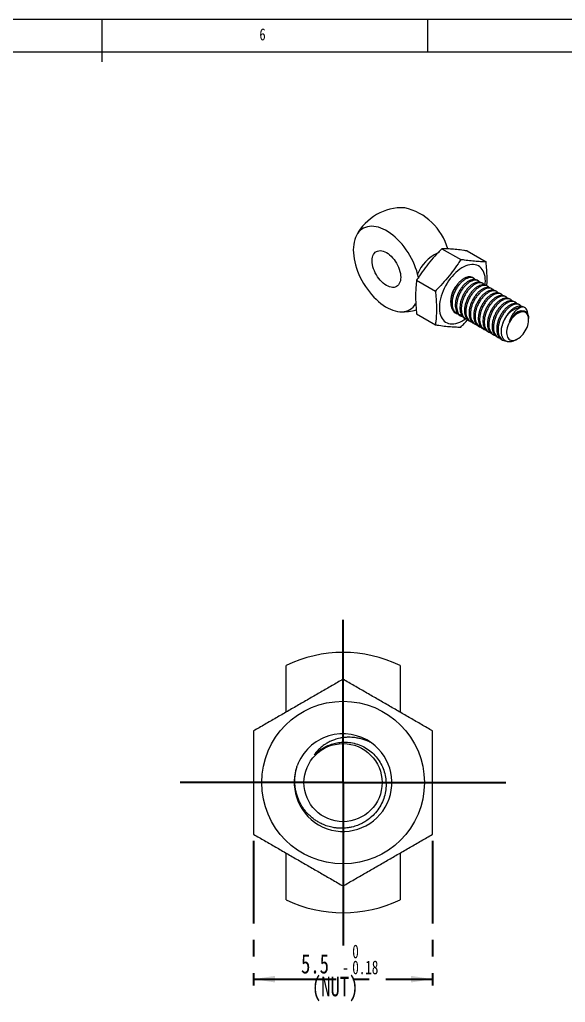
# Model space of a CAD drawing. Header units: millimetres. Extents: x 5 to 415, y 5 to 292.
# Drawn here: x 247.3 to 331.2, y 141 to 292 of the extents above; entities that cross this region are included whole.
import ezdxf

# ---------------------------------------------------------------- set-up
doc = ezdxf.new("R2010")
doc.units = ezdxf.units.MM
doc.linetypes.add('CENTERX2', pattern=[20.32, 12.7, -2.54, 2.54, -2.54])
doc.layers.add('CENTER_LINE', color=7, linetype='CENTERX2')
doc.styles.add('SLDTEXTSTYLE0', font='TXT', dxfattribs={"width": 0.7})
doc.styles.add('SLDTEXTSTYLE1', font='TXT', dxfattribs={"width": 0.75})
doc.dimstyles.new('SLDDIMSTYLE7', dxfattribs={"dimtxt": 3, "dimasz": 3.302, "dimexe": 0, "dimexo": 0.0625, "dimgap": 0.75, "dimtad": 1, "dimlfac": 0.2, "dimrnd": 1e-09, "dimzin": 12, "dimdsep": 46, "dimtxsty": 'SLDTEXTSTYLE0', "dimsah": 1, "dimcen": 0.09, "dimadec": 0, "dimazin": 3, "dimtol": 1, "dimtm": 0.18, "dimtfac": 1, "dimtmove": 0, "dimatfit": 0, "dimfxl": 1, "dimfrac": 2, "dimtolj": 1, "dimarcsym": 0})

# ---------------------------------------------------------------- blocks, each defined once
blk = doc.blocks.new('_D_6')
at = {"layer": 'CENTER_LINE'}
for p, q in [((283.26, 165.85), (283.26, 143.59)), ((310.76, 165.85), (310.76, 143.59)), ((283.26, 144.59), (310.76, 144.59))]:
    blk.add_line(p, q, dxfattribs=at)
for points in [[(283.26, 144.59), (286.56, 144.08), (286.56, 145.1)], [(310.76, 144.59), (307.46, 145.1), (307.46, 144.08)]]:
    blk.add_solid(points, dxfattribs=at)
at = {"layer": 'CENTER_LINE', "attachment_point": 1, "style": 'SLDTEXTSTYLE0'}
for s, insert, char_height in [('0', (298.43, 149.9), 2.1), ('5.5', (290.56, 148.46), 3), ('0.18', (298.43, 147.45), 2.1), ('(NUT)', (292.22, 144.96), 3), ('-', (296.9, 147.45), 2.1)]:
    blk.add_mtext(s, dxfattribs=dict(at, insert=insert, char_height=char_height))
blk = doc.blocks.new('SW_CENTERMARKSYMBOL_2')
at = {"layer": 'CENTER_LINE', "color": 0}
for p, q in [((0, 12.5), (0, 25)), ((0, 0), (0, 12.5)), ((-12.5, 0), (-25, 0)), ((0, 0), (-12.5, 0)), ((0, 0), (0, -12.5)), ((0, 0), (12.5, 0)), ((12.5, 0), (25, 0)), ((0, -12.5), (0, -25))]:
    blk.add_line(p, q, dxfattribs=at)

msp = doc.modelspace()

# ---------------------------------------------------------------- linework, layer by layer
at = {"color": 7, "linetype": 'Continuous', "lineweight": 18}
for p, q in [((415, 292), (5, 292)), ((260, 285.5), (260, 292)), ((310, 292), (310, 287)), ((410.25, 287), (10, 287)), ((312.206, 256.807), (315.088, 255.144)), ((316.095, 256.46), (318.977, 254.796)), ((308.602, 252.409), (308.464, 252.91)), ((317.108, 252.256), (316.901, 252.375)), ((308.317, 251.97), (311.199, 250.306)), ((317.815, 251.848), (317.608, 251.967)), ((318.522, 251.439), (318.315, 251.559)), ((319.229, 251.031), (319.023, 251.15)), ((319.936, 250.623), (319.73, 250.742)), ((320.643, 250.215), (320.437, 250.334)), ((321.35, 249.807), (321.144, 249.926)), ((322.058, 249.398), (321.851, 249.518)), ((322.765, 248.99), (322.558, 249.109)), ((323.472, 248.582), (323.265, 248.701)), ((324.179, 248.174), (323.972, 248.293)), ((324.886, 247.766), (324.679, 247.885)), ((308.317, 246.784), (311.199, 245.12)), ((314.255, 246.975), (314.462, 246.855)), ((314.962, 246.566), (315.169, 246.447)), ((315.669, 246.158), (315.876, 246.039)), ((325.526, 245.891), (325.526, 246.089)), ((316.376, 245.75), (316.583, 245.631)), ((317.083, 245.342), (317.29, 245.223)), ((317.791, 244.934), (317.997, 244.814)), ((318.498, 244.525), (318.704, 244.406)), ((319.205, 244.117), (319.411, 243.998)), ((319.912, 243.709), (320.118, 243.59)), ((320.619, 243.301), (320.826, 243.182)), ((321.326, 242.893), (321.533, 242.773)), ((323.544, 242.787), (323.829, 242.952)), ((288.261, 185.629), (288.261, 192.768)), ((305.761, 192.768), (305.761, 185.626)), ((288.261, 156.8), (288.261, 163.942)), ((305.761, 163.939), (305.761, 156.8))]:
    msp.add_line(p, q, dxfattribs=at)
at = {"color": 7, "linetype": 'Continuous', "lineweight": 18, "flags": 128}
for points in [[(308.464, 252.91), (308.325, 253.391), (308.16, 253.875), (307.971, 254.357), (307.759, 254.835), (307.525, 255.308), (307.27, 255.771), (306.995, 256.224), (306.703, 256.662), (306.394, 257.085), (306.071, 257.489), (305.734, 257.872), (305.386, 258.233), (305.029, 258.569), (304.665, 258.879), (304.296, 259.161), (303.923, 259.413), (303.548, 259.634), (303.175, 259.823), (302.804, 259.979), (302.438, 260.1), (302.078, 260.187), (301.728, 260.239), (301.387, 260.255), (301.06, 260.236), (300.746, 260.181), (300.448, 260.091), (300.168, 259.966), (299.906, 259.808), (299.666, 259.616), (299.446, 259.392), (299.25, 259.138), (299.078, 258.853), (298.93, 258.541), (298.809, 258.203), (298.713, 257.84), (298.645, 257.454), (298.604, 257.049), (298.59, 256.625), (298.604, 256.185), (298.645, 255.731), (298.713, 255.267), (298.809, 254.794), (298.93, 254.315), (299.078, 253.832), (299.25, 253.349), (299.446, 252.868), (299.666, 252.391), (299.906, 251.921), (300.168, 251.461), (300.448, 251.013), (300.746, 250.579), (301.06, 250.162), (301.387, 249.764), (301.728, 249.387), (302.078, 249.034), (302.438, 248.706), (302.804, 248.405), (303.175, 248.132), (303.548, 247.89), (303.923, 247.679), (304.296, 247.5), (304.665, 247.355), (305.029, 247.245), (305.386, 247.169), (305.734, 247.128), (306.071, 247.123), (306.394, 247.154), (306.703, 247.22), (306.995, 247.321), (307.27, 247.456), (307.525, 247.625), (307.759, 247.827), (307.971, 248.061), (308.16, 248.325), (308.2, 248.39)], [(301.484, 254.954), (301.498, 255.229), (301.539, 255.485), (301.608, 255.719), (301.702, 255.926), (301.82, 256.106), (301.963, 256.256), (302.127, 256.373), (302.31, 256.456), (302.51, 256.505), (302.725, 256.518), (302.953, 256.495), (303.189, 256.437), (303.431, 256.345), (303.677, 256.219), (303.922, 256.062), (304.164, 255.874), (304.401, 255.659), (304.628, 255.42), (304.843, 255.158), (305.043, 254.878), (305.227, 254.583), (305.39, 254.277), (305.533, 253.963), (305.651, 253.646), (305.746, 253.33), (305.814, 253.018), (305.855, 252.714), (305.869, 252.423), (305.855, 252.147), (305.814, 251.891), (305.746, 251.658), (305.651, 251.45), (305.533, 251.27), (305.39, 251.12), (305.227, 251.003), (305.043, 250.92), (304.843, 250.872), (304.628, 250.858), (304.401, 250.881), (304.164, 250.939), (303.922, 251.031), (303.677, 251.157), (303.431, 251.314), (303.189, 251.502), (302.953, 251.717), (302.725, 251.957), (302.51, 252.218), (302.31, 252.498), (302.127, 252.793), (301.963, 253.099), (301.82, 253.413), (301.702, 253.73), (301.608, 254.046), (301.539, 254.359), (301.498, 254.662), (301.484, 254.954)], [(318.879, 251.851), (318.865, 252.204), (318.824, 252.538), (318.755, 252.851), (318.66, 253.14), (318.539, 253.403), (318.393, 253.638), (318.222, 253.842), (318.03, 254.016), (317.816, 254.156), (317.583, 254.262), (317.332, 254.334), (317.066, 254.37), (316.787, 254.37), (316.496, 254.335), (316.196, 254.264), (315.889, 254.159), (315.578, 254.019), (315.266, 253.847), (314.953, 253.643), (314.644, 253.408), (314.341, 253.146), (314.045, 252.858), (313.76, 252.546), (313.486, 252.212), (313.228, 251.859), (312.986, 251.491), (312.762, 251.109), (312.559, 250.718), (312.377, 250.319), (312.219, 249.916), (312.085, 249.512), (311.976, 249.111), (311.894, 248.715), (311.839, 248.327), (311.812, 247.952), (311.812, 247.591), (311.839, 247.247), (311.894, 246.923), (311.976, 246.622), (312.085, 246.346), (312.219, 246.097), (312.377, 245.877), (312.559, 245.687), (312.762, 245.53), (312.986, 245.407), (313.228, 245.318), (313.486, 245.264), (313.76, 245.246), (314.045, 245.263), (314.341, 245.316), (314.644, 245.404), (314.953, 245.527), (315.266, 245.683), (315.578, 245.872), (315.844, 246.057)], [(318.839, 251.216), (318.865, 251.482), (318.879, 251.851)], [(322.237, 244.673), (322.175, 244.396), (322.14, 244.128), (322.133, 243.873), (322.153, 243.635), (322.201, 243.418), (322.276, 243.225), (322.376, 243.06), (322.5, 242.925), (322.646, 242.824), (322.812, 242.756), (322.994, 242.724), (323.189, 242.727), (323.396, 242.767), (323.609, 242.842), (323.826, 242.95), (324.043, 243.091), (324.257, 243.262), (324.463, 243.46), (324.659, 243.682), (324.842, 243.924), (325.008, 244.182), (325.154, 244.452), (325.279, 244.73), (325.38, 245.01), (325.455, 245.29), (325.504, 245.562), (325.525, 245.825), (325.519, 246.072), (325.484, 246.3), (325.423, 246.505), (325.335, 246.684), (325.223, 246.835), (325.087, 246.953), (324.931, 247.038), (324.757, 247.088), (324.568, 247.102), (324.367, 247.081), (324.156, 247.024), (323.941, 246.932), (323.723, 246.806), (323.508, 246.65), (323.297, 246.466), (323.095, 246.255), (322.906, 246.023), (322.731, 245.772), (322.575, 245.508), (322.439, 245.233), (322.326, 244.953), (322.237, 244.673)]]:
    msp.add_lwpolyline(points, dxfattribs=at)
at = {"color": 7, "linetype": 'Continuous', "lineweight": 18}
for radius in [12.5, 6]:
    msp.add_circle((297.011, 174.784), radius, dxfattribs=at)
for centre, radius, start, end in [((306.151, 255.117), 8, 87.59639, 152.39823), ((304.384, 254.305), 9.052, 15.88688, 76.569), ((317.194, 248.719), 3.667, 137.8046, 186.40693), ((324.915, 244.331), 3.539, 94.39583, 171.44165), ((306.151, 255.117), 8, 267.59639, 285.27298), ((297.011, 174.784), 20, 64.05552, 115.94448), ((297.011, 174.784), 7.5, 54.26083, 159.69677), ((297.016, 174.783), 7.498, 160.96887, 54.29682), ((297.011, 174.784), 20, 244.05552, 295.94448)]:
    msp.add_arc(centre, radius, start, end, dxfattribs=at)
at = {"color": 8, "linetype": 'Continuous', "lineweight": 18}
msp.add_arc((313.862, 250.802), 5.795, 113.81239, 158.67331, dxfattribs=at)
at = {"color": 7, "linetype": 'Continuous', "lineweight": 18}
for points, knots in [([(312.206, 256.807), (312.023, 256.622), (311.473, 256.066), (310.596, 255.103), (309.618, 253.889), (308.873, 252.835), (308.456, 252.186), (308.317, 251.97)], [0, 0, 0, 0, 0.1236956, 0.3718473, 0.6216655, 0.8734971, 1, 1, 1, 1]), ([(316.095, 256.46), (315.912, 256.487), (315.362, 256.571), (314.485, 256.684), (313.507, 256.772), (312.762, 256.804), (312.345, 256.807), (312.206, 256.807)], [0, 0, 0, 0, 0.1236956, 0.3718473, 0.6216655, 0.8734971, 1, 1, 1, 1]), ([(315.088, 255.144), (314.952, 254.932), (314.542, 254.294), (313.805, 253.25), (312.831, 252.035), (311.945, 251.061), (311.386, 250.495), (311.199, 250.306)], [0, 0, 0, 0, 0.1236956, 0.3718473, 0.6216655, 0.8734971, 1, 1, 1, 1]), ([(318.977, 254.796), (318.841, 254.797), (318.431, 254.799), (317.694, 254.831), (316.72, 254.917), (315.834, 255.031), (315.275, 255.115), (315.088, 255.144)], [0, 0, 0, 0, 0.12369557, 0.37184728, 0.62166546, 0.87349713, 1, 1, 1, 1]), ([(319.107, 251.102), (319.112, 251.169), (319.144, 251.596), (319.143, 252.425), (319.097, 253.589), (319.017, 254.393), (318.977, 254.796)], [0, 0, 0, 0, 0.0580789, 0.3691981, 0.6840377, 1, 1, 1, 1]), ([(316.901, 252.374), (316.805, 252.417), (316.612, 252.504), (316.26, 252.499), (315.882, 252.394), (315.491, 252.19), (315.1, 251.895), (314.721, 251.511), (314.369, 251.05), (314.067, 250.538), (313.826, 250.003), (313.651, 249.459), (313.551, 248.916), (313.532, 248.39), (313.598, 247.915), (313.742, 247.51), (313.961, 247.2), (314.137, 247.022), (314.253, 246.977), (314.256, 246.976)], [0, 0, 0, 0, 0.0619996, 0.1258998, 0.1889526, 0.2499823, 0.311012, 0.3740648, 0.437965, 0.5014386, 0.5632617, 0.6237246, 0.6862249, 0.7499823, 0.8137397, 0.87624, 0.9367028, 0.998526, 1, 1, 1, 1]), ([(317.33, 252.066), (317.261, 252.134), (317.115, 252.279), (316.818, 252.378), (316.468, 252.381), (316.088, 252.274), (315.697, 252.071), (315.307, 251.776), (314.927, 251.392), (314.576, 250.93), (314.273, 250.418), (314.033, 249.884), (313.858, 249.34), (313.758, 248.797), (313.739, 248.271), (313.804, 247.795), (313.949, 247.392), (314.164, 247.076), (314.425, 246.85), (314.639, 246.781), (314.736, 246.75)], [0, 0, 0, 0, 0.0504564, 0.1077827, 0.1654943, 0.2224405, 0.2775596, 0.3326786, 0.3896249, 0.4473364, 0.5046627, 0.5604984, 0.6151055, 0.6715528, 0.7291354, 0.7867179, 0.8431652, 0.8977723, 0.953608, 1, 1, 1, 1]), ([(308.317, 251.97), (308.277, 251.62), (308.199, 250.919), (308.148, 249.817), (308.161, 248.67), (308.227, 247.651), (308.293, 247.016), (308.317, 246.784)], [0, 0, 0, 0, 0.2163377, 0.4333151, 0.6527321, 0.873079, 1, 1, 1, 1]), ([(317.608, 251.966), (317.513, 252.009), (317.319, 252.096), (316.967, 252.09), (316.589, 251.986), (316.198, 251.782), (315.807, 251.487), (315.428, 251.103), (315.076, 250.641), (314.774, 250.13), (314.533, 249.595), (314.358, 249.051), (314.258, 248.508), (314.239, 247.982), (314.305, 247.506), (314.449, 247.102), (314.668, 246.792), (314.844, 246.614), (314.96, 246.569), (314.963, 246.568)], [0, 0, 0, 0, 0.0619996, 0.1258998, 0.1889526, 0.2499823, 0.311012, 0.3740648, 0.437965, 0.5014386, 0.5632617, 0.6237246, 0.6862249, 0.7499823, 0.8137397, 0.87624, 0.9367028, 0.998526, 1, 1, 1, 1]), ([(318.037, 251.658), (317.968, 251.726), (317.822, 251.871), (317.525, 251.97), (317.175, 251.973), (316.795, 251.866), (316.404, 251.663), (316.014, 251.368), (315.634, 250.983), (315.283, 250.522), (314.98, 250.01), (314.74, 249.476), (314.565, 248.932), (314.465, 248.388), (314.446, 247.863), (314.512, 247.387), (314.656, 246.984), (314.872, 246.667), (315.132, 246.442), (315.346, 246.373), (315.443, 246.342)], [0, 0, 0, 0, 0.0504564, 0.1077827, 0.1654943, 0.2224405, 0.2775596, 0.3326786, 0.3896249, 0.4473364, 0.5046627, 0.5604984, 0.6151055, 0.6715528, 0.7291354, 0.7867179, 0.8431652, 0.8977723, 0.953608, 1, 1, 1, 1]), ([(318.315, 251.557), (318.22, 251.6), (318.027, 251.687), (317.674, 251.682), (317.296, 251.577), (316.905, 251.373), (316.514, 251.079), (316.135, 250.695), (315.783, 250.233), (315.481, 249.721), (315.24, 249.187), (315.065, 248.643), (314.965, 248.099), (314.946, 247.574), (315.012, 247.098), (315.156, 246.693), (315.375, 246.384), (315.551, 246.205), (315.667, 246.161), (315.67, 246.159)], [0, 0, 0, 0, 0.0619996, 0.1258998, 0.1889526, 0.2499823, 0.311012, 0.3740648, 0.437965, 0.5014386, 0.5632617, 0.6237246, 0.6862249, 0.7499823, 0.8137397, 0.87624, 0.9367028, 0.998526, 1, 1, 1, 1]), ([(318.744, 251.25), (318.676, 251.317), (318.53, 251.463), (318.232, 251.562), (317.882, 251.565), (317.502, 251.458), (317.112, 251.254), (316.721, 250.959), (316.342, 250.575), (315.99, 250.114), (315.688, 249.602), (315.447, 249.067), (315.272, 248.524), (315.172, 247.98), (315.153, 247.455), (315.219, 246.978), (315.363, 246.576), (315.579, 246.259), (315.84, 246.034), (316.053, 245.965), (316.151, 245.933)], [0, 0, 0, 0, 0.05045638, 0.10778272, 0.16549426, 0.22244051, 0.27755956, 0.3326786, 0.38962485, 0.4473364, 0.50466273, 0.5604984, 0.61510554, 0.67155279, 0.72913535, 0.78671792, 0.84316516, 0.89777231, 0.95360797, 1, 1, 1, 1]), ([(319.022, 251.149), (318.927, 251.192), (318.734, 251.279), (318.381, 251.274), (318.003, 251.169), (317.612, 250.965), (317.221, 250.671), (316.842, 250.286), (316.491, 249.825), (316.188, 249.313), (315.948, 248.778), (315.773, 248.235), (315.672, 247.691), (315.653, 247.166), (315.719, 246.69), (315.863, 246.285), (316.082, 245.976), (316.258, 245.797), (316.374, 245.752), (316.377, 245.751)], [0, 0, 0, 0, 0.0619996, 0.1258998, 0.1889526, 0.2499823, 0.311012, 0.3740648, 0.437965, 0.5014386, 0.5632617, 0.6237246, 0.6862249, 0.7499823, 0.8137397, 0.87624, 0.9367028, 0.998526, 1, 1, 1, 1]), ([(319.451, 250.841), (319.383, 250.909), (319.237, 251.054), (318.939, 251.153), (318.589, 251.156), (318.209, 251.05), (317.819, 250.846), (317.428, 250.551), (317.049, 250.167), (316.697, 249.706), (316.395, 249.194), (316.154, 248.659), (315.979, 248.116), (315.879, 247.572), (315.86, 247.047), (315.926, 246.57), (316.07, 246.167), (316.286, 245.851), (316.547, 245.625), (316.761, 245.556), (316.858, 245.525)], [0, 0, 0, 0, 0.05045638, 0.10778272, 0.16549426, 0.22244051, 0.27755956, 0.3326786, 0.38962485, 0.4473364, 0.50466273, 0.5604984, 0.61510554, 0.67155279, 0.72913535, 0.78671792, 0.84316516, 0.89777231, 0.95360797, 1, 1, 1, 1]), ([(319.729, 250.741), (319.634, 250.784), (319.441, 250.871), (319.088, 250.866), (318.71, 250.761), (318.319, 250.557), (317.928, 250.262), (317.549, 249.878), (317.198, 249.417), (316.895, 248.905), (316.655, 248.37), (316.48, 247.827), (316.379, 247.283), (316.36, 246.757), (316.427, 246.282), (316.57, 245.877), (316.789, 245.568), (316.965, 245.389), (317.081, 245.344), (317.084, 245.343)], [0, 0, 0, 0, 0.0619996, 0.1258998, 0.1889526, 0.2499823, 0.311012, 0.3740648, 0.437965, 0.5014386, 0.5632617, 0.6237246, 0.6862249, 0.7499823, 0.8137397, 0.87624, 0.9367028, 0.998526, 1, 1, 1, 1]), ([(320.158, 250.433), (320.09, 250.501), (319.944, 250.646), (319.646, 250.745), (319.296, 250.748), (318.917, 250.641), (318.526, 250.438), (318.135, 250.143), (317.756, 249.759), (317.404, 249.298), (317.102, 248.786), (316.861, 248.251), (316.686, 247.707), (316.586, 247.164), (316.567, 246.638), (316.633, 246.162), (316.777, 245.759), (316.993, 245.443), (317.254, 245.217), (317.468, 245.148), (317.565, 245.117)], [0, 0, 0, 0, 0.0504564, 0.1077827, 0.1654943, 0.2224405, 0.2775596, 0.3326786, 0.3896249, 0.4473364, 0.5046627, 0.5604984, 0.6151055, 0.6715528, 0.7291354, 0.7867179, 0.8431652, 0.8977723, 0.953608, 1, 1, 1, 1]), ([(311.199, 250.306), (311.238, 249.911), (311.316, 249.119), (311.368, 247.958), (311.354, 246.826), (311.288, 245.884), (311.223, 245.324), (311.199, 245.12)], [0, 0, 0, 0, 0.21633768, 0.43331509, 0.65273212, 0.873079, 1, 1, 1, 1]), ([(320.436, 250.333), (320.341, 250.376), (320.148, 250.463), (319.796, 250.457), (319.417, 250.353), (319.026, 250.149), (318.635, 249.854), (318.256, 249.47), (317.905, 249.009), (317.602, 248.497), (317.362, 247.962), (317.187, 247.418), (317.087, 246.875), (317.067, 246.349), (317.134, 245.874), (317.277, 245.469), (317.496, 245.159), (317.672, 244.981), (317.788, 244.936), (317.791, 244.935)], [0, 0, 0, 0, 0.0619996, 0.1258998, 0.1889526, 0.2499823, 0.311012, 0.3740648, 0.437965, 0.5014386, 0.5632617, 0.6237246, 0.6862249, 0.7499823, 0.8137397, 0.87624, 0.9367028, 0.998526, 1, 1, 1, 1]), ([(320.865, 250.025), (320.797, 250.093), (320.651, 250.238), (320.353, 250.337), (320.003, 250.34), (319.624, 250.233), (319.233, 250.03), (318.842, 249.735), (318.463, 249.351), (318.111, 248.889), (317.809, 248.377), (317.568, 247.843), (317.393, 247.299), (317.293, 246.756), (317.274, 246.23), (317.34, 245.754), (317.485, 245.351), (317.7, 245.035), (317.961, 244.809), (318.175, 244.74), (318.272, 244.709)], [0, 0, 0, 0, 0.05045638, 0.10778272, 0.16549426, 0.22244051, 0.27755956, 0.3326786, 0.38962485, 0.4473364, 0.50466273, 0.5604984, 0.61510554, 0.67155279, 0.72913535, 0.78671792, 0.84316516, 0.89777231, 0.95360797, 1, 1, 1, 1]), ([(321.143, 249.925), (321.048, 249.967), (320.855, 250.055), (320.503, 250.049), (320.124, 249.945), (319.733, 249.741), (319.343, 249.446), (318.963, 249.062), (318.612, 248.6), (318.309, 248.089), (318.069, 247.554), (317.894, 247.01), (317.794, 246.467), (317.775, 245.941), (317.841, 245.465), (317.984, 245.061), (318.204, 244.751), (318.379, 244.572), (318.496, 244.528), (318.498, 244.527)], [0, 0, 0, 0, 0.0619996, 0.1258998, 0.1889526, 0.2499823, 0.311012, 0.3740648, 0.437965, 0.5014386, 0.5632617, 0.6237246, 0.6862249, 0.7499823, 0.8137397, 0.87624, 0.9367028, 0.998526, 1, 1, 1, 1]), ([(321.572, 249.617), (321.504, 249.685), (321.358, 249.83), (321.061, 249.929), (320.71, 249.932), (320.331, 249.825), (319.94, 249.622), (319.549, 249.327), (319.17, 248.942), (318.818, 248.481), (318.516, 247.969), (318.276, 247.434), (318.1, 246.891), (318, 246.347), (317.981, 245.822), (318.047, 245.346), (318.192, 244.943), (318.407, 244.626), (318.668, 244.401), (318.882, 244.332), (318.979, 244.301)], [0, 0, 0, 0, 0.0504564, 0.1077827, 0.1654943, 0.2224405, 0.2775596, 0.3326786, 0.3896249, 0.4473364, 0.5046627, 0.5604984, 0.6151055, 0.6715528, 0.7291354, 0.7867179, 0.8431652, 0.8977723, 0.953608, 1, 1, 1, 1]), ([(321.85, 249.516), (321.755, 249.559), (321.562, 249.646), (321.21, 249.641), (320.832, 249.536), (320.44, 249.332), (320.05, 249.038), (319.67, 248.654), (319.319, 248.192), (319.016, 247.68), (318.776, 247.146), (318.601, 246.602), (318.501, 246.058), (318.482, 245.533), (318.548, 245.057), (318.691, 244.652), (318.911, 244.343), (319.087, 244.164), (319.203, 244.119), (319.205, 244.118)], [0, 0, 0, 0, 0.0619996, 0.1258998, 0.1889526, 0.2499823, 0.311012, 0.3740648, 0.437965, 0.5014386, 0.5632617, 0.6237246, 0.6862249, 0.7499823, 0.8137397, 0.87624, 0.9367028, 0.998526, 1, 1, 1, 1]), ([(322.279, 249.209), (322.211, 249.276), (322.065, 249.422), (321.768, 249.521), (321.417, 249.524), (321.038, 249.417), (320.647, 249.213), (320.256, 248.918), (319.877, 248.534), (319.526, 248.073), (319.223, 247.561), (318.983, 247.026), (318.808, 246.483), (318.707, 245.939), (318.688, 245.414), (318.754, 244.937), (318.899, 244.535), (319.114, 244.218), (319.375, 243.993), (319.589, 243.924), (319.686, 243.892)], [0, 0, 0, 0, 0.0504564, 0.1077827, 0.1654943, 0.2224405, 0.2775596, 0.3326786, 0.3896249, 0.4473364, 0.5046627, 0.5604984, 0.6151055, 0.6715528, 0.7291354, 0.7867179, 0.8431652, 0.8977723, 0.953608, 1, 1, 1, 1]), ([(322.557, 249.108), (322.462, 249.151), (322.269, 249.238), (321.917, 249.233), (321.539, 249.128), (321.148, 248.924), (320.757, 248.63), (320.378, 248.245), (320.026, 247.784), (319.724, 247.272), (319.483, 246.737), (319.308, 246.194), (319.208, 245.65), (319.189, 245.125), (319.255, 244.649), (319.398, 244.244), (319.618, 243.935), (319.794, 243.756), (319.91, 243.711), (319.912, 243.71)], [0, 0, 0, 0, 0.0619996, 0.1258998, 0.1889526, 0.2499823, 0.311012, 0.3740648, 0.437965, 0.5014386, 0.5632617, 0.6237246, 0.6862249, 0.7499823, 0.8137397, 0.87624, 0.9367028, 0.998526, 1, 1, 1, 1]), ([(322.987, 248.8), (322.918, 248.868), (322.772, 249.013), (322.475, 249.112), (322.124, 249.115), (321.745, 249.009), (321.354, 248.805), (320.963, 248.51), (320.584, 248.126), (320.233, 247.665), (319.93, 247.153), (319.69, 246.618), (319.515, 246.075), (319.414, 245.531), (319.395, 245.005), (319.461, 244.529), (319.606, 244.126), (319.821, 243.81), (320.082, 243.584), (320.296, 243.515), (320.393, 243.484)], [0, 0, 0, 0, 0.0504564, 0.1077827, 0.1654943, 0.2224405, 0.2775596, 0.3326786, 0.3896249, 0.4473364, 0.5046627, 0.5604984, 0.6151055, 0.6715528, 0.7291354, 0.7867179, 0.8431652, 0.8977723, 0.953608, 1, 1, 1, 1]), ([(323.265, 248.7), (323.169, 248.743), (322.976, 248.83), (322.624, 248.825), (322.246, 248.72), (321.855, 248.516), (321.464, 248.221), (321.085, 247.837), (320.733, 247.376), (320.431, 246.864), (320.19, 246.329), (320.015, 245.786), (319.915, 245.242), (319.896, 244.716), (319.962, 244.241), (320.106, 243.836), (320.325, 243.527), (320.501, 243.348), (320.617, 243.303), (320.62, 243.302)], [0, 0, 0, 0, 0.0619996, 0.1258998, 0.1889526, 0.2499823, 0.311012, 0.3740648, 0.437965, 0.5014386, 0.5632617, 0.6237246, 0.6862249, 0.7499823, 0.8137397, 0.87624, 0.9367028, 0.998526, 1, 1, 1, 1]), ([(323.694, 248.392), (323.625, 248.46), (323.479, 248.605), (323.182, 248.704), (322.832, 248.707), (322.452, 248.6), (322.061, 248.397), (321.67, 248.102), (321.291, 247.718), (320.94, 247.257), (320.637, 246.745), (320.397, 246.21), (320.222, 245.666), (320.122, 245.123), (320.103, 244.597), (320.168, 244.121), (320.313, 243.718), (320.528, 243.402), (320.789, 243.176), (321.003, 243.107), (321.1, 243.076)], [0, 0, 0, 0, 0.0504564, 0.1077827, 0.1654943, 0.2224405, 0.2775596, 0.3326786, 0.3896249, 0.4473364, 0.5046627, 0.5604984, 0.6151055, 0.6715528, 0.7291354, 0.7867179, 0.8431652, 0.8977723, 0.953608, 1, 1, 1, 1]), ([(323.972, 248.292), (323.877, 248.335), (323.683, 248.422), (323.331, 248.416), (322.953, 248.312), (322.562, 248.108), (322.171, 247.813), (321.792, 247.429), (321.44, 246.968), (321.138, 246.456), (320.897, 245.921), (320.722, 245.377), (320.622, 244.834), (320.603, 244.308), (320.669, 243.833), (320.813, 243.428), (321.032, 243.118), (321.208, 242.94), (321.324, 242.895), (321.327, 242.894)], [0, 0, 0, 0, 0.0619996, 0.1258998, 0.1889526, 0.2499823, 0.311012, 0.3740648, 0.437965, 0.5014386, 0.5632617, 0.6237246, 0.6862249, 0.7499823, 0.8137397, 0.87624, 0.9367028, 0.998526, 1, 1, 1, 1]), ([(324.401, 247.984), (324.332, 248.052), (324.186, 248.197), (323.889, 248.296), (323.539, 248.299), (323.159, 248.192), (322.768, 247.989), (322.378, 247.694), (321.998, 247.31), (321.647, 246.848), (321.344, 246.336), (321.104, 245.802), (320.929, 245.258), (320.829, 244.715), (320.81, 244.189), (320.875, 243.713), (321.02, 243.311), (321.234, 242.991), (321.52, 242.764), (321.783, 242.642), (321.96, 242.634), (322.004, 242.633)], [0, 0, 0, 0, 0.0489974, 0.1046661, 0.1607088, 0.2160084, 0.2695337, 0.3230589, 0.3783585, 0.4344013, 0.49007, 0.5442911, 0.5973192, 0.6521343, 0.7080518, 0.7639693, 0.8187843, 0.8718125, 0.9260336, 0.9817023, 1, 1, 1, 1]), ([(324.679, 247.884), (324.584, 247.926), (324.39, 248.014), (324.038, 248.008), (323.66, 247.904), (323.269, 247.7), (322.878, 247.405), (322.499, 247.021), (322.147, 246.559), (321.845, 246.047), (321.605, 245.513), (321.475, 245.113), (321.424, 244.897), (321.415, 244.858)], [0, 0, 0, 0, 0.0972996, 0.1975819, 0.2965344, 0.3923118, 0.4880892, 0.5870417, 0.6873239, 0.7869369, 0.8839595, 0.9788474, 1, 1, 1, 1]), ([(324.644, 247.86), (324.622, 247.859), (324.556, 247.854), (324.441, 247.832), (324.298, 247.788), (324.173, 247.734), (324.023, 247.655), (323.87, 247.559), (323.691, 247.422), (323.561, 247.309), (323.411, 247.162), (323.267, 247), (323.109, 246.789), (323.001, 246.624), (322.886, 246.431), (322.785, 246.237), (322.666, 245.972), (322.592, 245.774), (322.549, 245.643), (322.541, 245.617)], [0, 0, 0, 0, 0.031228, 0.0939405, 0.1575531, 0.2220875, 0.2545106, 0.3484103, 0.4120318, 0.4765937, 0.5090487, 0.6006285, 0.6629376, 0.7263992, 0.7583265, 0.8399589, 0.895261, 0.9795136, 1, 1, 1, 1]), ([(325.408, 246.724), (325.407, 246.781), (325.403, 246.987), (325.312, 247.275), (325.14, 247.572), (324.915, 247.772), (324.729, 247.832), (324.644, 247.86)], [0, 0, 0, 0, 0.0909095, 0.3299273, 0.5611534, 0.7975815, 1, 1, 1, 1]), ([(324.397, 247.252), (324.37, 247.253), (324.25, 247.256), (324.012, 247.173), (323.697, 247.01), (323.38, 246.764), (323.073, 246.447), (322.789, 246.067), (322.621, 245.776), (322.545, 245.623), (322.541, 245.617)], [0, 0, 0, 0, 0.0470901, 0.20587, 0.3595416, 0.5132132, 0.6719931, 0.8329131, 0.9927559, 1, 1, 1, 1]), ([(322.541, 245.617), (322.569, 245.665), (322.653, 245.809), (322.809, 246.038), (323.013, 246.293), (323.175, 246.464), (323.266, 246.55), (323.282, 246.566)], [0, 0, 0, 0, 0.134252, 0.4032207, 0.6721895, 0.9411582, 1, 1, 1, 1]), ([(323.282, 246.566), (323.358, 246.641), (323.511, 246.793), (323.763, 246.984), (324.031, 247.14), (324.307, 247.247), (324.576, 247.294), (324.825, 247.275), (325.046, 247.191), (325.231, 247.043), (325.376, 246.837), (325.474, 246.578), (325.524, 246.325), (325.521, 246.149), (325.519, 246.089)], [0, 0, 0, 0, 0.0737088, 0.1485968, 0.2338472, 0.320788, 0.409677, 0.5004844, 0.5894766, 0.6803941, 0.7693561, 0.8601111, 0.952114, 1, 1, 1, 1]), ([(311.199, 245.12), (311.382, 245.092), (311.932, 245.009), (312.809, 244.896), (313.786, 244.808), (314.532, 244.776), (314.948, 244.773), (315.088, 244.772)], [0, 0, 0, 0, 0.12369557, 0.37184728, 0.62166546, 0.87349713, 1, 1, 1, 1]), ([(315.088, 244.772), (315.272, 244.957), (315.646, 245.332), (315.996, 245.724), (316.174, 245.924)], [0, 0, 0, 0, 0.4915568, 1, 1, 1, 1]), ([(323.543, 242.788), (323.537, 242.784), (323.446, 242.726), (323.326, 242.672), (323.184, 242.614), (323.043, 242.564), (322.846, 242.512), (322.656, 242.492), (322.524, 242.492), (322.421, 242.499), (322.296, 242.518), (322.153, 242.56), (322.04, 242.611), (321.956, 242.66), (321.875, 242.714), (321.782, 242.792), (321.681, 242.903), (321.606, 243.01), (321.553, 243.103), (321.504, 243.199), (321.45, 243.329), (321.398, 243.499), (321.367, 243.651), (321.349, 243.779), (321.335, 243.91), (321.328, 244.08), (321.333, 244.295), (321.351, 244.481), (321.372, 244.632), (321.392, 244.745), (321.407, 244.82), (321.415, 244.858)], [0, 0, 0, 0, 0.00428883, 0.06700365, 0.08813588, 0.10892089, 0.17188147, 0.23582376, 0.2573744, 0.27853633, 0.3210341, 0.36414175, 0.40787414, 0.42984596, 0.45100789, 0.49350566, 0.53660643, 0.5803167, 0.60227086, 0.62372464, 0.66680067, 0.71046636, 0.75473539, 0.77697177, 0.79891512, 0.84298214, 0.88768157, 0.9330288, 0.95581195, 0.97788679, 1, 1, 1, 1]), ([(297.011, 190.661), (296.447, 190.335), (295.316, 189.683), (293.613, 188.699), (291.9, 187.71), (290.181, 186.718), (288.453, 185.72), (286.723, 184.721), (284.989, 183.721), (283.838, 183.056), (283.261, 182.723)], [0, 0, 0, 0, 0.123681, 0.2477626, 0.3718385, 0.4967559, 0.6216731, 0.7475896, 0.873512, 1, 1, 1, 1]), ([(310.761, 182.723), (310.197, 183.048), (309.066, 183.701), (307.363, 184.684), (305.65, 185.673), (303.931, 186.666), (302.203, 187.664), (300.473, 188.663), (298.739, 189.663), (297.588, 190.328), (297.011, 190.661)], [0, 0, 0, 0, 0.123681, 0.2477626, 0.3718385, 0.4967559, 0.6216731, 0.7475896, 0.873512, 1, 1, 1, 1]), ([(283.261, 182.723), (283.261, 181.582), (283.261, 179.298), (283.261, 175.834), (283.261, 172.345), (283.261, 169.343), (283.261, 167.514), (283.261, 166.845)], [0, 0, 0, 0, 0.21633768, 0.43331509, 0.65273212, 0.873079, 1, 1, 1, 1]), ([(310.761, 166.845), (310.761, 167.514), (310.761, 169.321), (310.761, 172.288), (310.761, 175.755), (310.761, 179.242), (310.761, 181.561), (310.761, 182.723)], [0, 0, 0, 0, 0.1269209, 0.3430894, 0.5600688, 0.7796429, 1, 1, 1, 1]), ([(301.392, 180.872), (301.301, 180.919), (301.029, 181.061), (300.555, 181.265), (299.963, 181.466), (299.453, 181.59), (298.838, 181.699), (298.218, 181.756), (297.491, 181.745), (296.966, 181.693), (296.358, 181.588), (295.768, 181.427), (295.109, 181.161), (294.652, 180.922), (294.161, 180.618), (293.719, 180.287), (293.19, 179.796), (292.845, 179.402), (292.645, 179.126), (292.605, 179.072)], [0, 0, 0, 0, 0.031228, 0.0939405, 0.1575531, 0.2220875, 0.2545106, 0.3484103, 0.4120318, 0.4765937, 0.5090487, 0.6006285, 0.6629376, 0.7263992, 0.7583265, 0.8399589, 0.895261, 0.9795136, 1, 1, 1, 1]), ([(295.225, 180.667), (295.506, 180.752), (296.07, 180.923), (296.997, 181.026), (297.98, 180.993), (299, 180.79), (299.994, 180.415), (300.918, 179.874), (301.744, 179.18), (302.437, 178.363), (302.987, 177.435), (303.382, 176.428), (303.611, 175.349), (303.657, 174.24), (303.516, 173.128), (303.191, 172.06), (302.688, 171.056), (302.027, 170.145), (301.284, 169.41), (300.667, 168.957), (300.258, 168.706), (299.838, 168.473), (299.222, 168.194), (298.571, 167.995), (298.096, 167.892), (297.622, 167.81), (296.948, 167.752), (296.269, 167.778), (295.785, 167.836), (295.302, 167.913), (294.633, 168.079), (293.985, 168.327), (293.538, 168.543), (293.188, 168.731), (292.765, 168.993), (292.28, 169.352), (291.9, 169.687), (291.614, 169.974), (291.345, 170.268), (291.032, 170.656), (290.694, 171.155), (290.446, 171.597), (290.269, 171.963), (290.109, 172.332), (289.937, 172.807), (289.776, 173.396), (289.682, 173.901), (289.633, 174.31), (289.6, 174.72), (289.592, 175.236), (289.634, 175.86), (289.713, 176.38), (289.804, 176.79), (289.883, 177.092), (289.945, 177.288), (289.977, 177.386)], [0, 0, 0, 0, 0.0239815, 0.0483467, 0.0760833, 0.1043699, 0.1332903, 0.1628349, 0.191789, 0.2213694, 0.2503136, 0.2798412, 0.3097748, 0.340346, 0.3705022, 0.4013107, 0.4314608, 0.4622301, 0.4931808, 0.5168321, 0.5248043, 0.5325901, 0.556183, 0.580158, 0.5882418, 0.5960276, 0.6196167, 0.6435752, 0.6516481, 0.6595885, 0.6836408, 0.7080681, 0.7163009, 0.7243852, 0.7406203, 0.7570884, 0.7737951, 0.7821888, 0.7902731, 0.8065082, 0.8229736, 0.8396719, 0.8480588, 0.8562547, 0.8727106, 0.8893919, 0.9063036, 0.9147984, 0.9231812, 0.9400158, 0.9570919, 0.9744155, 0.9831192, 0.9915523, 1, 1, 1, 1]), ([(292.605, 179.072), (292.704, 179.169), (293.001, 179.461), (293.552, 179.888), (294.273, 180.309), (294.844, 180.547), (295.167, 180.648), (295.225, 180.667)], [0, 0, 0, 0, 0.134252, 0.4032207, 0.6721895, 0.9411582, 1, 1, 1, 1]), ([(283.261, 166.845), (283.825, 166.52), (284.955, 165.867), (286.659, 164.884), (288.372, 163.895), (290.091, 162.902), (291.819, 161.904), (293.549, 160.906), (295.282, 159.905), (296.434, 159.24), (297.011, 158.907)], [0, 0, 0, 0, 0.123681, 0.2477626, 0.3718385, 0.4967559, 0.6216731, 0.7475896, 0.873512, 1, 1, 1, 1]), ([(297.011, 158.907), (297.575, 159.233), (298.705, 159.885), (300.409, 160.869), (302.122, 161.858), (303.841, 162.85), (305.569, 163.848), (307.299, 164.847), (309.032, 165.847), (310.184, 166.512), (310.761, 166.845)], [0, 0, 0, 0, 0.123681, 0.2477626, 0.3718385, 0.4967559, 0.6216731, 0.7475896, 0.873512, 1, 1, 1, 1])]:
    msp.add_open_spline(points, degree=3, knots=knots, dxfattribs=at)

# ---------------------------------------------------------------- block references
at = {"layer": 'CENTER_LINE'}
msp.add_blockref('SW_CENTERMARKSYMBOL_2', (297.011, 174.784), dxfattribs=at)

# ---------------------------------------------------------------- texts
at = {"color": 7, "linetype": 'Continuous', "lineweight": 0, "insert": (284.167, 290.668), "char_height": 1.852, "attachment_point": 1, "style": 'SLDTEXTSTYLE1'}
msp.add_mtext('6', dxfattribs=at)

# ---------------------------------------------------------------- dimensions: what is measured, and where the dimension line sits
at = {"layer": 'CENTER_LINE'}
dim = msp.add_linear_dim(base=(310.761, 141.097), p1=(283.261, 166.845), p2=(310.761, 166.845), dimstyle='SLDDIMSTYLE7', dxfattribs=at)
dim.commit()
dim.dimension.update_dxf_attribs({"geometry": '_D_6', "text_midpoint": (297.011, 141.097), "dimtype": 160})

doc.saveas('drawing.dxf')
